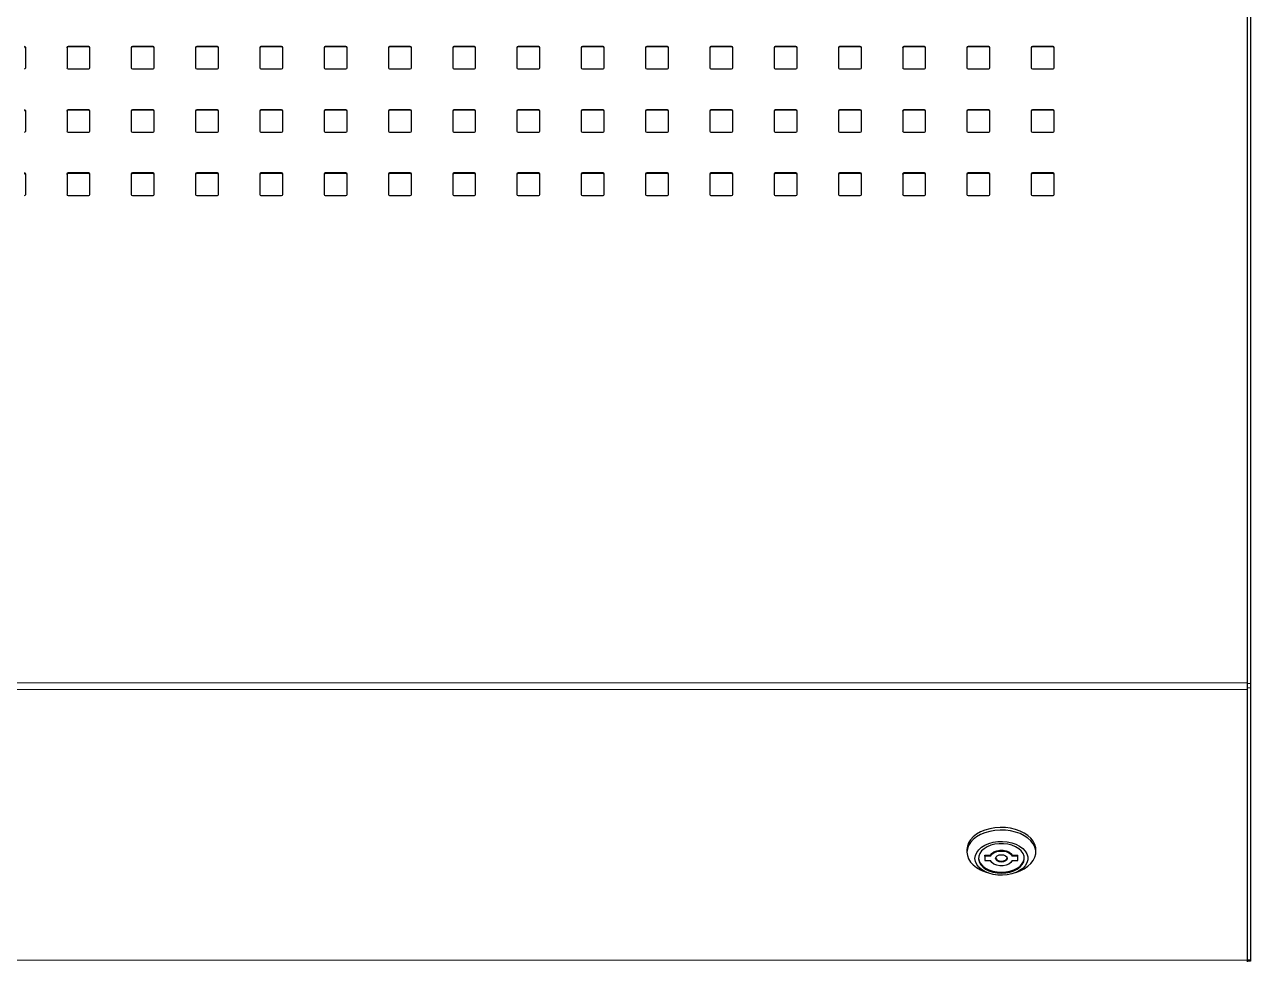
# Model space of a CAD drawing. Header units: millimetres. Extents: x -218071 to -203542, y 15363 to 51382.
# Drawn here: x -217497.8 to -217444.4, y 51300.1 to 51340.9 of the extents above; entities that cross this region are included whole.
import ezdxf

# ---------------------------------------------------------------- set-up
doc = ezdxf.new("R2010")
doc.units = ezdxf.units.MM
doc.header["$LTSCALE"] = 4
doc.layers.add('TPF-EQUIPEMENT', color=7, linetype='Continuous')

msp = doc.modelspace()

# ---------------------------------------------------------------- linework, layer by layer
at = {"layer": 'TPF-EQUIPEMENT', "color": 7, "linetype": 'Continuous', "lineweight": 25, "transparency": 33554671}
for p, q in [((-217444.503, 51382.036), (-217444.502, 51312.233)), ((-217444.353, 51381.961), (-217444.352, 51312.204)), ((-217497.702, 51339.028), (-217497.702, 51339.915)), ((-217495.902, 51339.915), (-217495.902, 51339.028)), ((-217494.952, 51339.964), (-217495.852, 51339.964)), ((-217494.952, 51339.938), (-217495.852, 51339.938)), ((-217494.902, 51339.028), (-217494.902, 51339.915)), ((-217493.102, 51339.915), (-217493.102, 51339.028)), ((-217492.152, 51339.964), (-217493.052, 51339.964)), ((-217492.152, 51339.938), (-217493.052, 51339.938)), ((-217492.102, 51339.028), (-217492.102, 51339.915)), ((-217490.302, 51339.915), (-217490.302, 51339.028)), ((-217489.352, 51339.964), (-217490.252, 51339.964)), ((-217489.352, 51339.938), (-217490.252, 51339.938)), ((-217489.302, 51339.028), (-217489.302, 51339.915)), ((-217487.502, 51339.915), (-217487.502, 51339.028)), ((-217486.552, 51339.964), (-217487.452, 51339.964)), ((-217486.552, 51339.938), (-217487.452, 51339.938)), ((-217486.502, 51339.028), (-217486.502, 51339.915)), ((-217484.702, 51339.915), (-217484.702, 51339.028)), ((-217483.752, 51339.964), (-217484.652, 51339.964)), ((-217483.752, 51339.938), (-217484.652, 51339.938)), ((-217483.702, 51339.028), (-217483.702, 51339.915)), ((-217481.902, 51339.915), (-217481.902, 51339.028)), ((-217480.952, 51339.964), (-217481.852, 51339.964)), ((-217480.952, 51339.938), (-217481.852, 51339.938)), ((-217480.902, 51339.028), (-217480.902, 51339.915)), ((-217479.102, 51339.915), (-217479.102, 51339.028)), ((-217478.152, 51339.964), (-217479.052, 51339.964)), ((-217478.152, 51339.938), (-217479.052, 51339.938)), ((-217478.102, 51339.028), (-217478.102, 51339.915)), ((-217476.302, 51339.915), (-217476.302, 51339.028)), ((-217475.352, 51339.964), (-217476.252, 51339.964)), ((-217475.352, 51339.938), (-217476.252, 51339.938)), ((-217475.302, 51339.028), (-217475.302, 51339.915)), ((-217473.502, 51339.915), (-217473.502, 51339.028)), ((-217472.552, 51339.964), (-217473.452, 51339.964)), ((-217472.552, 51339.938), (-217473.452, 51339.938)), ((-217472.502, 51339.028), (-217472.502, 51339.915)), ((-217470.702, 51339.915), (-217470.702, 51339.028)), ((-217469.752, 51339.964), (-217470.652, 51339.964)), ((-217469.752, 51339.938), (-217470.652, 51339.938)), ((-217469.702, 51339.028), (-217469.702, 51339.915)), ((-217467.902, 51339.915), (-217467.902, 51339.028)), ((-217466.952, 51339.964), (-217467.852, 51339.964)), ((-217466.952, 51339.938), (-217467.852, 51339.938)), ((-217466.902, 51339.028), (-217466.902, 51339.915)), ((-217465.102, 51339.915), (-217465.102, 51339.028)), ((-217464.152, 51339.964), (-217465.052, 51339.964)), ((-217464.152, 51339.938), (-217465.052, 51339.938)), ((-217464.102, 51339.028), (-217464.102, 51339.915)), ((-217462.302, 51339.915), (-217462.302, 51339.028)), ((-217461.352, 51339.964), (-217462.252, 51339.964)), ((-217461.352, 51339.938), (-217462.252, 51339.938)), ((-217461.302, 51339.028), (-217461.302, 51339.915)), ((-217459.502, 51339.915), (-217459.502, 51339.028)), ((-217458.552, 51339.964), (-217459.452, 51339.964)), ((-217458.552, 51339.938), (-217459.452, 51339.938)), ((-217458.502, 51339.028), (-217458.502, 51339.915)), ((-217456.702, 51339.915), (-217456.702, 51339.028)), ((-217455.752, 51339.964), (-217456.652, 51339.964)), ((-217455.752, 51339.938), (-217456.652, 51339.938)), ((-217455.702, 51339.028), (-217455.702, 51339.915)), ((-217453.902, 51339.915), (-217453.902, 51339.028)), ((-217452.952, 51339.964), (-217453.852, 51339.964)), ((-217452.952, 51339.938), (-217453.852, 51339.938)), ((-217452.902, 51339.028), (-217452.902, 51339.915)), ((-217495.852, 51338.979), (-217494.952, 51338.979)), ((-217493.052, 51338.979), (-217492.152, 51338.979)), ((-217490.252, 51338.979), (-217489.352, 51338.979)), ((-217487.452, 51338.979), (-217486.552, 51338.979)), ((-217484.652, 51338.979), (-217483.752, 51338.979)), ((-217481.852, 51338.979), (-217480.952, 51338.979)), ((-217479.052, 51338.979), (-217478.152, 51338.979)), ((-217476.252, 51338.979), (-217475.352, 51338.979)), ((-217473.452, 51338.979), (-217472.552, 51338.979)), ((-217470.652, 51338.979), (-217469.752, 51338.979)), ((-217467.852, 51338.979), (-217466.952, 51338.979)), ((-217465.052, 51338.979), (-217464.152, 51338.979)), ((-217462.252, 51338.979), (-217461.352, 51338.979)), ((-217459.452, 51338.979), (-217458.552, 51338.979)), ((-217456.652, 51338.979), (-217455.752, 51338.979)), ((-217453.852, 51338.979), (-217452.952, 51338.979)), ((-217494.952, 51337.206), (-217495.852, 51337.206)), ((-217494.952, 51337.18), (-217495.852, 51337.18)), ((-217492.152, 51337.206), (-217493.052, 51337.206)), ((-217492.152, 51337.18), (-217493.052, 51337.18)), ((-217489.352, 51337.206), (-217490.252, 51337.206)), ((-217489.352, 51337.18), (-217490.252, 51337.18)), ((-217486.552, 51337.206), (-217487.452, 51337.206)), ((-217486.552, 51337.18), (-217487.452, 51337.18)), ((-217483.752, 51337.206), (-217484.652, 51337.206)), ((-217483.752, 51337.18), (-217484.652, 51337.18)), ((-217480.952, 51337.206), (-217481.852, 51337.206)), ((-217480.952, 51337.18), (-217481.852, 51337.18)), ((-217478.152, 51337.206), (-217479.052, 51337.206)), ((-217478.152, 51337.18), (-217479.052, 51337.18)), ((-217475.352, 51337.206), (-217476.252, 51337.206)), ((-217475.352, 51337.18), (-217476.252, 51337.18)), ((-217472.552, 51337.206), (-217473.452, 51337.206)), ((-217472.552, 51337.18), (-217473.452, 51337.18)), ((-217469.752, 51337.206), (-217470.652, 51337.206)), ((-217469.752, 51337.18), (-217470.652, 51337.18)), ((-217466.952, 51337.206), (-217467.852, 51337.206)), ((-217466.952, 51337.18), (-217467.852, 51337.18)), ((-217464.152, 51337.206), (-217465.052, 51337.206)), ((-217464.152, 51337.18), (-217465.052, 51337.18)), ((-217461.352, 51337.206), (-217462.252, 51337.206)), ((-217461.352, 51337.18), (-217462.252, 51337.18)), ((-217458.552, 51337.206), (-217459.452, 51337.206)), ((-217458.552, 51337.18), (-217459.452, 51337.18)), ((-217455.752, 51337.206), (-217456.652, 51337.206)), ((-217455.752, 51337.18), (-217456.652, 51337.18)), ((-217452.952, 51337.206), (-217453.852, 51337.206)), ((-217452.952, 51337.18), (-217453.852, 51337.18)), ((-217497.702, 51336.271), (-217497.702, 51337.157)), ((-217495.902, 51337.157), (-217495.902, 51336.271)), ((-217494.902, 51336.271), (-217494.902, 51337.157)), ((-217493.102, 51337.157), (-217493.102, 51336.271)), ((-217492.102, 51336.271), (-217492.102, 51337.157)), ((-217490.302, 51337.157), (-217490.302, 51336.271)), ((-217489.302, 51336.271), (-217489.302, 51337.157)), ((-217487.502, 51337.157), (-217487.502, 51336.271)), ((-217486.502, 51336.271), (-217486.502, 51337.157)), ((-217484.702, 51337.157), (-217484.702, 51336.271)), ((-217483.702, 51336.271), (-217483.702, 51337.157)), ((-217481.902, 51337.157), (-217481.902, 51336.271)), ((-217480.902, 51336.271), (-217480.902, 51337.157)), ((-217479.102, 51337.157), (-217479.102, 51336.271)), ((-217478.102, 51336.271), (-217478.102, 51337.157)), ((-217476.302, 51337.157), (-217476.302, 51336.271)), ((-217475.302, 51336.271), (-217475.302, 51337.157)), ((-217473.502, 51337.157), (-217473.502, 51336.271)), ((-217472.502, 51336.271), (-217472.502, 51337.157)), ((-217470.702, 51337.157), (-217470.702, 51336.271)), ((-217469.702, 51336.271), (-217469.702, 51337.157)), ((-217467.902, 51337.157), (-217467.902, 51336.271)), ((-217466.902, 51336.271), (-217466.902, 51337.157)), ((-217465.102, 51337.157), (-217465.102, 51336.271)), ((-217464.102, 51336.271), (-217464.102, 51337.157)), ((-217462.302, 51337.157), (-217462.302, 51336.271)), ((-217461.302, 51336.271), (-217461.302, 51337.157)), ((-217459.502, 51337.157), (-217459.502, 51336.271)), ((-217458.502, 51336.271), (-217458.502, 51337.157)), ((-217456.702, 51337.157), (-217456.702, 51336.271)), ((-217455.702, 51336.271), (-217455.702, 51337.157)), ((-217453.902, 51337.157), (-217453.902, 51336.271)), ((-217452.902, 51336.271), (-217452.902, 51337.157)), ((-217495.852, 51336.222), (-217494.952, 51336.222)), ((-217493.052, 51336.222), (-217492.152, 51336.222)), ((-217490.252, 51336.222), (-217489.352, 51336.222)), ((-217487.452, 51336.222), (-217486.552, 51336.222)), ((-217484.652, 51336.222), (-217483.752, 51336.222)), ((-217481.852, 51336.222), (-217480.952, 51336.222)), ((-217479.052, 51336.222), (-217478.152, 51336.222)), ((-217476.252, 51336.222), (-217475.352, 51336.222)), ((-217473.452, 51336.222), (-217472.552, 51336.222)), ((-217470.652, 51336.222), (-217469.752, 51336.222)), ((-217467.852, 51336.222), (-217466.952, 51336.222)), ((-217465.052, 51336.222), (-217464.152, 51336.222)), ((-217462.252, 51336.222), (-217461.352, 51336.222)), ((-217459.452, 51336.222), (-217458.552, 51336.222)), ((-217456.652, 51336.222), (-217455.752, 51336.222)), ((-217453.852, 51336.222), (-217452.952, 51336.222)), ((-217497.702, 51333.513), (-217497.702, 51334.4)), ((-217495.902, 51334.4), (-217495.902, 51333.513)), ((-217494.952, 51334.449), (-217495.852, 51334.449)), ((-217494.952, 51334.423), (-217495.852, 51334.423)), ((-217494.902, 51333.513), (-217494.902, 51334.4)), ((-217493.102, 51334.4), (-217493.102, 51333.513)), ((-217492.152, 51334.449), (-217493.052, 51334.449)), ((-217492.152, 51334.423), (-217493.052, 51334.423)), ((-217492.102, 51333.513), (-217492.102, 51334.4)), ((-217490.302, 51334.4), (-217490.302, 51333.513)), ((-217489.352, 51334.449), (-217490.252, 51334.449)), ((-217489.352, 51334.423), (-217490.252, 51334.423)), ((-217489.302, 51333.513), (-217489.302, 51334.4)), ((-217487.502, 51334.4), (-217487.502, 51333.513)), ((-217486.552, 51334.449), (-217487.452, 51334.449)), ((-217486.552, 51334.423), (-217487.452, 51334.423)), ((-217486.502, 51333.513), (-217486.502, 51334.4)), ((-217484.702, 51334.4), (-217484.702, 51333.513)), ((-217483.752, 51334.449), (-217484.652, 51334.449)), ((-217483.752, 51334.423), (-217484.652, 51334.423)), ((-217483.702, 51333.513), (-217483.702, 51334.4)), ((-217481.902, 51334.4), (-217481.902, 51333.513)), ((-217480.952, 51334.449), (-217481.852, 51334.449)), ((-217480.952, 51334.423), (-217481.852, 51334.423)), ((-217480.902, 51333.513), (-217480.902, 51334.4)), ((-217479.102, 51334.4), (-217479.102, 51333.513)), ((-217478.152, 51334.449), (-217479.052, 51334.449)), ((-217478.152, 51334.423), (-217479.052, 51334.423)), ((-217478.102, 51333.513), (-217478.102, 51334.4)), ((-217476.302, 51334.4), (-217476.302, 51333.513)), ((-217475.352, 51334.449), (-217476.252, 51334.449)), ((-217475.352, 51334.423), (-217476.252, 51334.423)), ((-217475.302, 51333.513), (-217475.302, 51334.4)), ((-217473.502, 51334.4), (-217473.502, 51333.513)), ((-217472.552, 51334.449), (-217473.452, 51334.449)), ((-217472.552, 51334.423), (-217473.452, 51334.423)), ((-217472.502, 51333.513), (-217472.502, 51334.4)), ((-217470.702, 51334.4), (-217470.702, 51333.513)), ((-217469.752, 51334.449), (-217470.652, 51334.449)), ((-217469.752, 51334.423), (-217470.652, 51334.423)), ((-217469.702, 51333.513), (-217469.702, 51334.4)), ((-217467.902, 51334.4), (-217467.902, 51333.513)), ((-217466.952, 51334.449), (-217467.852, 51334.449)), ((-217466.952, 51334.423), (-217467.852, 51334.423)), ((-217466.902, 51333.513), (-217466.902, 51334.4)), ((-217465.102, 51334.4), (-217465.102, 51333.513)), ((-217464.152, 51334.449), (-217465.052, 51334.449)), ((-217464.152, 51334.423), (-217465.052, 51334.423)), ((-217464.102, 51333.513), (-217464.102, 51334.4)), ((-217462.302, 51334.4), (-217462.302, 51333.513)), ((-217461.352, 51334.449), (-217462.252, 51334.449)), ((-217461.352, 51334.423), (-217462.252, 51334.423)), ((-217461.302, 51333.513), (-217461.302, 51334.4)), ((-217459.502, 51334.4), (-217459.502, 51333.513)), ((-217458.552, 51334.449), (-217459.452, 51334.449)), ((-217458.552, 51334.423), (-217459.452, 51334.423)), ((-217458.502, 51333.513), (-217458.502, 51334.4)), ((-217456.702, 51334.4), (-217456.702, 51333.513)), ((-217455.752, 51334.449), (-217456.652, 51334.449)), ((-217455.752, 51334.423), (-217456.652, 51334.423)), ((-217455.702, 51333.513), (-217455.702, 51334.4)), ((-217453.902, 51334.4), (-217453.902, 51333.513)), ((-217452.952, 51334.449), (-217453.852, 51334.449)), ((-217452.952, 51334.423), (-217453.852, 51334.423)), ((-217452.902, 51333.513), (-217452.902, 51334.4)), ((-217495.852, 51333.464), (-217494.952, 51333.464)), ((-217493.052, 51333.464), (-217492.152, 51333.464)), ((-217490.252, 51333.464), (-217489.352, 51333.464)), ((-217487.452, 51333.464), (-217486.552, 51333.464)), ((-217484.652, 51333.464), (-217483.752, 51333.464)), ((-217481.852, 51333.464), (-217480.952, 51333.464)), ((-217479.052, 51333.464), (-217478.152, 51333.464)), ((-217476.252, 51333.464), (-217475.352, 51333.464)), ((-217473.452, 51333.464), (-217472.552, 51333.464)), ((-217470.652, 51333.464), (-217469.752, 51333.464)), ((-217467.852, 51333.464), (-217466.952, 51333.464)), ((-217465.052, 51333.464), (-217464.152, 51333.464)), ((-217462.252, 51333.464), (-217461.352, 51333.464)), ((-217459.452, 51333.464), (-217458.552, 51333.464)), ((-217456.652, 51333.464), (-217455.752, 51333.464)), ((-217453.852, 51333.464), (-217452.952, 51333.464)), ((-217444.502, 51312.233), (-217444.502, 51311.951)), ((-217444.352, 51312.204), (-217444.352, 51312.016)), ((-217444.502, 51311.951), (-217444.502, 51300.149)), ((-217444.352, 51312.016), (-217444.352, 51300.167)), ((-217456.702, 51304.97), (-217456.702, 51304.855)), ((-217455.917, 51304.722), (-217455.679, 51304.722)), ((-217455.917, 51304.684), (-217455.917, 51304.722)), ((-217455.917, 51304.684), (-217455.917, 51304.491)), ((-217455.679, 51304.684), (-217455.917, 51304.684)), ((-217455.679, 51304.722), (-217455.679, 51304.684)), ((-217454.726, 51304.722), (-217454.487, 51304.722)), ((-217454.726, 51304.684), (-217454.726, 51304.722)), ((-217454.487, 51304.684), (-217454.726, 51304.684)), ((-217454.487, 51304.684), (-217454.487, 51304.722)), ((-217454.487, 51304.491), (-217454.487, 51304.684)), ((-217453.702, 51304.855), (-217453.702, 51304.97)), ((-217455.917, 51304.491), (-217455.679, 51304.491)), ((-217454.726, 51304.491), (-217454.487, 51304.491)), ((-217456.018, 51304.046), (-217455.828, 51303.967)), ((-217454.577, 51303.967), (-217454.387, 51304.046)), ((-217444.502, 51300.149), (-217444.502, 51300.079)), ((-217444.502, 51300.12), (-217444.352, 51300.12)), ((-217444.48, 51300.12), (-217444.502, 51300.116)), ((-217444.352, 51300.111), (-217444.502, 51300.111)), ((-217444.352, 51300.167), (-217444.352, 51300.12)), ((-217444.352, 51300.12), (-217444.352, 51300.111))]:
    msp.add_line(p, q, dxfattribs=at)
at = {"layer": 'TPF-EQUIPEMENT', "color": 8, "linetype": 'Continuous', "lineweight": 18, "transparency": 33554671}
for p, q in [((-217495.852, 51339.938), (-217495.852, 51339.964)), ((-217494.952, 51339.938), (-217494.952, 51339.964)), ((-217493.052, 51339.938), (-217493.052, 51339.964)), ((-217492.152, 51339.938), (-217492.152, 51339.964)), ((-217490.252, 51339.938), (-217490.252, 51339.964)), ((-217489.352, 51339.938), (-217489.352, 51339.964)), ((-217487.452, 51339.938), (-217487.452, 51339.964)), ((-217486.552, 51339.938), (-217486.552, 51339.964)), ((-217484.652, 51339.938), (-217484.652, 51339.964)), ((-217483.752, 51339.938), (-217483.752, 51339.964)), ((-217481.852, 51339.938), (-217481.852, 51339.964)), ((-217480.952, 51339.938), (-217480.952, 51339.964)), ((-217479.052, 51339.938), (-217479.052, 51339.964)), ((-217478.152, 51339.938), (-217478.152, 51339.964)), ((-217476.252, 51339.938), (-217476.252, 51339.964)), ((-217475.352, 51339.938), (-217475.352, 51339.964)), ((-217473.452, 51339.938), (-217473.452, 51339.964)), ((-217472.552, 51339.938), (-217472.552, 51339.964)), ((-217470.652, 51339.938), (-217470.652, 51339.964)), ((-217469.752, 51339.938), (-217469.752, 51339.964)), ((-217467.852, 51339.938), (-217467.852, 51339.964)), ((-217466.952, 51339.938), (-217466.952, 51339.964)), ((-217465.052, 51339.938), (-217465.052, 51339.964)), ((-217464.152, 51339.938), (-217464.152, 51339.964)), ((-217462.252, 51339.938), (-217462.252, 51339.964)), ((-217461.352, 51339.938), (-217461.352, 51339.964)), ((-217459.452, 51339.938), (-217459.452, 51339.964)), ((-217458.552, 51339.938), (-217458.552, 51339.964)), ((-217456.652, 51339.938), (-217456.652, 51339.964)), ((-217455.752, 51339.938), (-217455.752, 51339.964)), ((-217453.852, 51339.938), (-217453.852, 51339.964)), ((-217452.952, 51339.938), (-217452.952, 51339.964)), ((-217495.852, 51337.18), (-217495.852, 51337.206)), ((-217494.952, 51337.18), (-217494.952, 51337.206)), ((-217493.052, 51337.18), (-217493.052, 51337.206)), ((-217492.152, 51337.18), (-217492.152, 51337.206)), ((-217490.252, 51337.18), (-217490.252, 51337.206)), ((-217489.352, 51337.18), (-217489.352, 51337.206)), ((-217487.452, 51337.18), (-217487.452, 51337.206)), ((-217486.552, 51337.18), (-217486.552, 51337.206)), ((-217484.652, 51337.18), (-217484.652, 51337.206)), ((-217483.752, 51337.18), (-217483.752, 51337.206)), ((-217481.852, 51337.18), (-217481.852, 51337.206)), ((-217480.952, 51337.18), (-217480.952, 51337.206)), ((-217479.052, 51337.18), (-217479.052, 51337.206)), ((-217478.152, 51337.18), (-217478.152, 51337.206)), ((-217476.252, 51337.18), (-217476.252, 51337.206)), ((-217475.352, 51337.18), (-217475.352, 51337.206)), ((-217473.452, 51337.18), (-217473.452, 51337.206)), ((-217472.552, 51337.18), (-217472.552, 51337.206)), ((-217470.652, 51337.18), (-217470.652, 51337.206)), ((-217469.752, 51337.18), (-217469.752, 51337.206)), ((-217467.852, 51337.18), (-217467.852, 51337.206)), ((-217466.952, 51337.18), (-217466.952, 51337.206)), ((-217465.052, 51337.18), (-217465.052, 51337.206)), ((-217464.152, 51337.18), (-217464.152, 51337.206)), ((-217462.252, 51337.18), (-217462.252, 51337.206)), ((-217461.352, 51337.18), (-217461.352, 51337.206)), ((-217459.452, 51337.18), (-217459.452, 51337.206)), ((-217458.552, 51337.18), (-217458.552, 51337.206)), ((-217456.652, 51337.18), (-217456.652, 51337.206)), ((-217455.752, 51337.18), (-217455.752, 51337.206)), ((-217453.852, 51337.18), (-217453.852, 51337.206)), ((-217452.952, 51337.18), (-217452.952, 51337.206)), ((-217495.852, 51334.423), (-217495.852, 51334.449)), ((-217494.952, 51334.423), (-217494.952, 51334.449)), ((-217493.052, 51334.423), (-217493.052, 51334.449)), ((-217492.152, 51334.423), (-217492.152, 51334.449)), ((-217490.252, 51334.423), (-217490.252, 51334.449)), ((-217489.352, 51334.423), (-217489.352, 51334.449)), ((-217487.452, 51334.423), (-217487.452, 51334.449)), ((-217486.552, 51334.423), (-217486.552, 51334.449)), ((-217484.652, 51334.423), (-217484.652, 51334.449)), ((-217483.752, 51334.423), (-217483.752, 51334.449)), ((-217481.852, 51334.423), (-217481.852, 51334.449)), ((-217480.952, 51334.423), (-217480.952, 51334.449)), ((-217479.052, 51334.423), (-217479.052, 51334.449)), ((-217478.152, 51334.423), (-217478.152, 51334.449)), ((-217476.252, 51334.423), (-217476.252, 51334.449)), ((-217475.352, 51334.423), (-217475.352, 51334.449)), ((-217473.452, 51334.423), (-217473.452, 51334.449)), ((-217472.552, 51334.423), (-217472.552, 51334.449)), ((-217470.652, 51334.423), (-217470.652, 51334.449)), ((-217469.752, 51334.423), (-217469.752, 51334.449)), ((-217467.852, 51334.423), (-217467.852, 51334.449)), ((-217466.952, 51334.423), (-217466.952, 51334.449)), ((-217465.052, 51334.423), (-217465.052, 51334.449)), ((-217464.152, 51334.423), (-217464.152, 51334.449)), ((-217462.252, 51334.423), (-217462.252, 51334.449)), ((-217461.352, 51334.423), (-217461.352, 51334.449)), ((-217459.452, 51334.423), (-217459.452, 51334.449)), ((-217458.552, 51334.423), (-217458.552, 51334.449)), ((-217456.652, 51334.423), (-217456.652, 51334.449)), ((-217455.752, 51334.423), (-217455.752, 51334.449)), ((-217453.852, 51334.423), (-217453.852, 51334.449)), ((-217452.952, 51334.423), (-217452.952, 51334.449)), ((-217638.702, 51312.233), (-217444.502, 51312.233)), ((-217444.502, 51312.204), (-217444.352, 51312.204)), ((-217638.702, 51311.951), (-217444.502, 51311.951)), ((-217444.352, 51312.016), (-217444.502, 51312.016)), ((-217638.702, 51300.149), (-217444.502, 51300.149)), ((-217444.502, 51300.167), (-217444.352, 51300.167))]:
    msp.add_line(p, q, dxfattribs=at)
at = {"layer": 'TPF-EQUIPEMENT', "color": 7, "linetype": 'Continuous', "lineweight": 25, "transparency": 33554671, "flags": 128}
for points in [[(-217453.702, 51304.97), (-217453.707, 51305.044), (-217453.742, 51305.19), (-217453.811, 51305.331), (-217453.913, 51305.463), (-217454.045, 51305.584), (-217454.204, 51305.69), (-217454.387, 51305.779), (-217454.589, 51305.85), (-217454.805, 51305.9), (-217455.03, 51305.928), (-217455.26, 51305.934), (-217455.488, 51305.917), (-217455.71, 51305.878), (-217455.919, 51305.817), (-217456.112, 51305.737), (-217456.283, 51305.639), (-217456.429, 51305.525), (-217456.547, 51305.398), (-217456.633, 51305.261), (-217456.685, 51305.117), (-217456.702, 51304.97)], [(-217454.387, 51304.046), (-217454.204, 51304.135), (-217454.045, 51304.242), (-217453.913, 51304.363), (-217453.811, 51304.495), (-217453.742, 51304.636), (-217453.707, 51304.781), (-217453.707, 51304.929), (-217453.742, 51305.075), (-217453.811, 51305.216), (-217453.913, 51305.348), (-217454.045, 51305.469), (-217454.204, 51305.575), (-217454.387, 51305.665), (-217454.589, 51305.735), (-217454.805, 51305.785), (-217455.03, 51305.813), (-217455.26, 51305.819), (-217455.488, 51305.802), (-217455.71, 51305.763), (-217455.919, 51305.702), (-217456.112, 51305.622), (-217456.283, 51305.524), (-217456.429, 51305.41), (-217456.547, 51305.283), (-217456.633, 51305.146), (-217456.685, 51305.002), (-217456.702, 51304.855), (-217456.702, 51304.855)], [(-217456.352, 51304.587), (-217456.334, 51304.719), (-217456.279, 51304.847), (-217456.19, 51304.966), (-217456.069, 51305.074), (-217455.919, 51305.165), (-217455.747, 51305.238), (-217455.558, 51305.29), (-217455.357, 51305.32), (-217455.151, 51305.326), (-217454.947, 51305.308), (-217454.751, 51305.267), (-217454.569, 51305.204), (-217454.408, 51305.121), (-217454.272, 51305.022), (-217454.166, 51304.908), (-217454.094, 51304.784), (-217454.057, 51304.653), (-217454.057, 51304.521), (-217454.094, 51304.39), (-217454.166, 51304.266), (-217454.272, 51304.153), (-217454.408, 51304.053), (-217454.569, 51303.97), (-217454.751, 51303.907), (-217454.947, 51303.866), (-217455.151, 51303.849), (-217455.357, 51303.855), (-217455.558, 51303.884), (-217455.747, 51303.936), (-217455.919, 51304.009), (-217456.069, 51304.101), (-217456.19, 51304.208), (-217456.279, 51304.327), (-217456.334, 51304.455), (-217456.352, 51304.587)], [(-217455.202, 51303.944), (-217455.013, 51303.956), (-217454.831, 51303.99), (-217454.662, 51304.046), (-217454.512, 51304.122), (-217454.388, 51304.214), (-217454.293, 51304.32), (-217454.231, 51304.436), (-217454.204, 51304.557), (-217454.213, 51304.679), (-217454.257, 51304.797), (-217454.336, 51304.909), (-217454.447, 51305.008), (-217454.584, 51305.092), (-217454.744, 51305.158), (-217454.921, 51305.204), (-217455.107, 51305.227), (-217455.298, 51305.227), (-217455.484, 51305.204), (-217455.661, 51305.158), (-217455.821, 51305.092), (-217455.958, 51305.008), (-217456.069, 51304.909), (-217456.147, 51304.797), (-217456.192, 51304.679), (-217456.201, 51304.557), (-217456.174, 51304.436), (-217456.112, 51304.32), (-217456.017, 51304.214), (-217455.893, 51304.122), (-217455.743, 51304.046), (-217455.574, 51303.99), (-217455.392, 51303.956), (-217455.202, 51303.944)], [(-217456.702, 51304.855), (-217456.685, 51304.708), (-217456.633, 51304.564), (-217456.547, 51304.427), (-217456.429, 51304.301), (-217456.283, 51304.187), (-217456.112, 51304.088), (-217456.018, 51304.046)], [(-217456.202, 51304.606), (-217456.201, 51304.595), (-217456.174, 51304.474), (-217456.112, 51304.358), (-217456.017, 51304.253), (-217455.893, 51304.16), (-217455.743, 51304.085), (-217455.574, 51304.029), (-217455.392, 51303.994), (-217455.202, 51303.983)], [(-217455.679, 51304.722), (-217455.619, 51304.803), (-217455.526, 51304.871), (-217455.407, 51304.919), (-217455.273, 51304.944), (-217455.132, 51304.944), (-217454.998, 51304.919), (-217454.879, 51304.871), (-217454.786, 51304.803), (-217454.726, 51304.722)], [(-217455.679, 51304.684), (-217455.619, 51304.765), (-217455.526, 51304.832), (-217455.407, 51304.88), (-217455.273, 51304.905), (-217455.132, 51304.905), (-217454.998, 51304.88), (-217454.879, 51304.832), (-217454.786, 51304.765), (-217454.726, 51304.684)], [(-217455.452, 51304.587), (-217455.433, 51304.649), (-217455.379, 51304.701), (-217455.298, 51304.736), (-217455.202, 51304.748), (-217455.107, 51304.736), (-217455.026, 51304.701), (-217454.972, 51304.649), (-217454.952, 51304.587), (-217454.972, 51304.526), (-217455.026, 51304.474), (-217455.107, 51304.439), (-217455.202, 51304.426), (-217455.298, 51304.439), (-217455.379, 51304.474), (-217455.433, 51304.526), (-217455.452, 51304.587)], [(-217455.451, 51304.606), (-217455.433, 51304.564), (-217455.379, 51304.512), (-217455.298, 51304.477), (-217455.202, 51304.465), (-217455.107, 51304.477), (-217455.026, 51304.512), (-217454.972, 51304.564), (-217454.954, 51304.606)], [(-217455.202, 51303.983), (-217455.013, 51303.994), (-217454.831, 51304.029), (-217454.662, 51304.085), (-217454.512, 51304.16), (-217454.388, 51304.253), (-217454.293, 51304.358), (-217454.231, 51304.474), (-217454.204, 51304.595), (-217454.203, 51304.606)], [(-217454.726, 51304.491), (-217454.786, 51304.409), (-217454.879, 51304.342), (-217454.998, 51304.294), (-217455.132, 51304.269), (-217455.273, 51304.269), (-217455.407, 51304.294), (-217455.526, 51304.342), (-217455.619, 51304.409), (-217455.679, 51304.491)]]:
    msp.add_lwpolyline(points, dxfattribs=at)
at = {"layer": 'TPF-EQUIPEMENT', "color": 7, "linetype": 'Continuous', "lineweight": 25, "transparency": 33554671}
for centre, start, end in [((-217497.752, 51339.914), 0.4419, 90.4352), ((-217497.752, 51339.888), 0.4419, 90.4352), ((-217495.853, 51339.914), 89.5648, 179.5581), ((-217495.853, 51339.888), 89.5648, 179.5581), ((-217494.952, 51339.914), 0.4419, 90.4352), ((-217494.952, 51339.888), 0.4419, 90.4352), ((-217493.053, 51339.914), 89.5648, 179.5581), ((-217493.053, 51339.888), 89.5648, 179.5581), ((-217492.152, 51339.914), 0.4419, 90.4352), ((-217492.152, 51339.888), 0.4419, 90.4352), ((-217490.253, 51339.914), 89.5648, 179.5581), ((-217490.253, 51339.888), 89.5648, 179.5581), ((-217489.352, 51339.914), 0.4419, 90.4352), ((-217489.352, 51339.888), 0.4419, 90.4352), ((-217487.453, 51339.914), 89.5648, 179.5581), ((-217487.453, 51339.888), 89.5648, 179.5581), ((-217486.552, 51339.914), 0.4419, 90.4352), ((-217486.552, 51339.888), 0.4419, 90.4352), ((-217484.653, 51339.914), 89.5648, 179.5581), ((-217484.653, 51339.888), 89.5648, 179.5581), ((-217483.752, 51339.914), 0.4419, 90.4352), ((-217483.752, 51339.888), 0.4419, 90.4352), ((-217481.853, 51339.914), 89.5648, 179.5581), ((-217481.853, 51339.888), 89.5648, 179.5581), ((-217480.952, 51339.914), 0.4419, 90.4352), ((-217480.952, 51339.888), 0.4419, 90.4352), ((-217479.053, 51339.914), 89.5648, 179.5581), ((-217479.053, 51339.888), 89.5648, 179.5581), ((-217478.152, 51339.914), 0.4419, 90.4352), ((-217478.152, 51339.888), 0.4419, 90.4352), ((-217476.253, 51339.914), 89.5648, 179.5581), ((-217476.253, 51339.888), 89.5648, 179.5581), ((-217475.352, 51339.914), 0.4419, 90.4352), ((-217475.352, 51339.888), 0.4419, 90.4352), ((-217473.453, 51339.914), 89.5648, 179.5581), ((-217473.453, 51339.888), 89.5648, 179.5581), ((-217472.552, 51339.914), 0.4419, 90.4352), ((-217472.552, 51339.888), 0.4419, 90.4352), ((-217470.653, 51339.914), 89.5648, 179.5581), ((-217470.653, 51339.888), 89.5648, 179.5581), ((-217469.752, 51339.914), 0.4419, 90.4352), ((-217469.752, 51339.888), 0.4419, 90.4352), ((-217467.853, 51339.914), 89.5648, 179.5581), ((-217467.853, 51339.888), 89.5648, 179.5581), ((-217466.952, 51339.914), 0.4419, 90.4352), ((-217466.952, 51339.888), 0.4419, 90.4352), ((-217465.053, 51339.914), 89.5648, 179.5581), ((-217465.053, 51339.888), 89.5648, 179.5581), ((-217464.152, 51339.914), 0.4419, 90.4352), ((-217464.152, 51339.888), 0.4419, 90.4352), ((-217462.253, 51339.914), 89.5648, 179.5581), ((-217462.253, 51339.888), 89.5648, 179.5581), ((-217461.352, 51339.914), 0.4419, 90.4352), ((-217461.352, 51339.888), 0.4419, 90.4352), ((-217459.453, 51339.914), 89.5648, 179.5581), ((-217459.453, 51339.888), 89.5648, 179.5581), ((-217458.552, 51339.914), 0.4419, 90.4352), ((-217458.552, 51339.888), 0.4419, 90.4352), ((-217456.653, 51339.914), 89.5648, 179.5581), ((-217456.653, 51339.888), 89.5648, 179.5581), ((-217455.752, 51339.914), 0.4419, 90.4352), ((-217455.752, 51339.888), 0.4419, 90.4352), ((-217453.853, 51339.914), 89.5648, 179.5581), ((-217453.853, 51339.888), 89.5648, 179.5581), ((-217452.952, 51339.914), 0.4419, 90.4352), ((-217452.952, 51339.888), 0.4419, 90.4352), ((-217497.752, 51339.029), 269.5648, 359.5581), ((-217495.853, 51339.029), 180.4419, 270.4352), ((-217494.952, 51339.029), 269.5648, 359.5581), ((-217493.053, 51339.029), 180.4419, 270.4352), ((-217492.152, 51339.029), 269.5648, 359.5581), ((-217490.253, 51339.029), 180.4419, 270.4352), ((-217489.352, 51339.029), 269.5648, 359.5581), ((-217487.453, 51339.029), 180.4419, 270.4352), ((-217486.552, 51339.029), 269.5648, 359.5581), ((-217484.653, 51339.029), 180.4419, 270.4352), ((-217483.752, 51339.029), 269.5648, 359.5581), ((-217481.853, 51339.029), 180.4419, 270.4352), ((-217480.952, 51339.029), 269.5648, 359.5581), ((-217479.053, 51339.029), 180.4419, 270.4352), ((-217478.152, 51339.029), 269.5648, 359.5581), ((-217476.253, 51339.029), 180.4419, 270.4352), ((-217475.352, 51339.029), 269.5648, 359.5581), ((-217473.453, 51339.029), 180.4419, 270.4352), ((-217472.552, 51339.029), 269.5648, 359.5581), ((-217470.653, 51339.029), 180.4419, 270.4352), ((-217469.752, 51339.029), 269.5648, 359.5581), ((-217467.853, 51339.029), 180.4419, 270.4352), ((-217466.952, 51339.029), 269.5648, 359.5581), ((-217465.053, 51339.029), 180.4419, 270.4352), ((-217464.152, 51339.029), 269.5648, 359.5581), ((-217462.253, 51339.029), 180.4419, 270.4352), ((-217461.352, 51339.029), 269.5648, 359.5581), ((-217459.453, 51339.029), 180.4419, 270.4352), ((-217458.552, 51339.029), 269.5648, 359.5581), ((-217456.653, 51339.029), 180.4419, 270.4352), ((-217455.752, 51339.029), 269.5648, 359.5581), ((-217453.853, 51339.029), 180.4419, 270.4352), ((-217452.952, 51339.029), 269.5648, 359.5581), ((-217497.752, 51337.157), 0.4419, 90.4352), ((-217497.752, 51337.131), 0.4419, 90.4352), ((-217495.853, 51337.157), 89.5648, 179.5581), ((-217495.853, 51337.131), 89.5648, 179.5581), ((-217494.952, 51337.157), 0.4419, 90.4352), ((-217494.952, 51337.131), 0.4419, 90.4352), ((-217493.053, 51337.157), 89.5648, 179.5581), ((-217493.053, 51337.131), 89.5648, 179.5581), ((-217492.152, 51337.157), 0.4419, 90.4352), ((-217492.152, 51337.131), 0.4419, 90.4352), ((-217490.253, 51337.157), 89.5648, 179.5581), ((-217490.253, 51337.131), 89.5648, 179.5581), ((-217489.352, 51337.157), 0.4419, 90.4352), ((-217489.352, 51337.131), 0.4419, 90.4352), ((-217487.453, 51337.157), 89.5648, 179.5581), ((-217487.453, 51337.131), 89.5648, 179.5581), ((-217486.552, 51337.157), 0.4419, 90.4352), ((-217486.552, 51337.131), 0.4419, 90.4352), ((-217484.653, 51337.157), 89.5648, 179.5581), ((-217484.653, 51337.131), 89.5648, 179.5581), ((-217483.752, 51337.157), 0.4419, 90.4352), ((-217483.752, 51337.131), 0.4419, 90.4352), ((-217481.853, 51337.157), 89.5648, 179.5581), ((-217481.853, 51337.131), 89.5648, 179.5581), ((-217480.952, 51337.157), 0.4419, 90.4352), ((-217480.952, 51337.131), 0.4419, 90.4352), ((-217479.053, 51337.157), 89.5648, 179.5581), ((-217479.053, 51337.131), 89.5648, 179.5581), ((-217478.152, 51337.157), 0.4419, 90.4352), ((-217478.152, 51337.131), 0.4419, 90.4352), ((-217476.253, 51337.157), 89.5648, 179.5581), ((-217476.253, 51337.131), 89.5648, 179.5581), ((-217475.352, 51337.157), 0.4419, 90.4352), ((-217475.352, 51337.131), 0.4419, 90.4352), ((-217473.453, 51337.157), 89.5648, 179.5581), ((-217473.453, 51337.131), 89.5648, 179.5581), ((-217472.552, 51337.157), 0.4419, 90.4352), ((-217472.552, 51337.131), 0.4419, 90.4352), ((-217470.653, 51337.157), 89.5648, 179.5581), ((-217470.653, 51337.131), 89.5648, 179.5581), ((-217469.752, 51337.157), 0.4419, 90.4352), ((-217469.752, 51337.131), 0.4419, 90.4352), ((-217467.853, 51337.157), 89.5648, 179.5581), ((-217467.853, 51337.131), 89.5648, 179.5581), ((-217466.952, 51337.157), 0.4419, 90.4352), ((-217466.952, 51337.131), 0.4419, 90.4352), ((-217465.053, 51337.157), 89.5648, 179.5581), ((-217465.053, 51337.131), 89.5648, 179.5581), ((-217464.152, 51337.157), 0.4419, 90.4352), ((-217464.152, 51337.131), 0.4419, 90.4352), ((-217462.253, 51337.157), 89.5648, 179.5581), ((-217462.253, 51337.131), 89.5648, 179.5581), ((-217461.352, 51337.157), 0.4419, 90.4352), ((-217461.352, 51337.131), 0.4419, 90.4352), ((-217459.453, 51337.157), 89.5648, 179.5581), ((-217459.453, 51337.131), 89.5648, 179.5581), ((-217458.552, 51337.157), 0.4419, 90.4352), ((-217458.552, 51337.131), 0.4419, 90.4352), ((-217456.653, 51337.157), 89.5648, 179.5581), ((-217456.653, 51337.131), 89.5648, 179.5581), ((-217455.752, 51337.157), 0.4419, 90.4352), ((-217455.752, 51337.131), 0.4419, 90.4352), ((-217453.853, 51337.157), 89.5648, 179.5581), ((-217453.853, 51337.131), 89.5648, 179.5581), ((-217452.952, 51337.157), 0.4419, 90.4352), ((-217452.952, 51337.131), 0.4419, 90.4352), ((-217497.752, 51336.271), 269.5648, 359.5581), ((-217495.853, 51336.271), 180.4419, 270.4352), ((-217494.952, 51336.271), 269.5648, 359.5581), ((-217493.053, 51336.271), 180.4419, 270.4352), ((-217492.152, 51336.271), 269.5648, 359.5581), ((-217490.253, 51336.271), 180.4419, 270.4352), ((-217489.352, 51336.271), 269.5648, 359.5581), ((-217487.453, 51336.271), 180.4419, 270.4352), ((-217486.552, 51336.271), 269.5648, 359.5581), ((-217484.653, 51336.271), 180.4419, 270.4352), ((-217483.752, 51336.271), 269.5648, 359.5581), ((-217481.853, 51336.271), 180.4419, 270.4352), ((-217480.952, 51336.271), 269.5648, 359.5581), ((-217479.053, 51336.271), 180.4419, 270.4352), ((-217478.152, 51336.271), 269.5648, 359.5581), ((-217476.253, 51336.271), 180.4419, 270.4352), ((-217475.352, 51336.271), 269.5648, 359.5581), ((-217473.453, 51336.271), 180.4419, 270.4352), ((-217472.552, 51336.271), 269.5648, 359.5581), ((-217470.653, 51336.271), 180.4419, 270.4352), ((-217469.752, 51336.271), 269.5648, 359.5581), ((-217467.853, 51336.271), 180.4419, 270.4352), ((-217466.952, 51336.271), 269.5648, 359.5581), ((-217465.053, 51336.271), 180.4419, 270.4352), ((-217464.152, 51336.271), 269.5648, 359.5581), ((-217462.253, 51336.271), 180.4419, 270.4352), ((-217461.352, 51336.271), 269.5648, 359.5581), ((-217459.453, 51336.271), 180.4419, 270.4352), ((-217458.552, 51336.271), 269.5648, 359.5581), ((-217456.653, 51336.271), 180.4419, 270.4352), ((-217455.752, 51336.271), 269.5648, 359.5581), ((-217453.853, 51336.271), 180.4419, 270.4352), ((-217452.952, 51336.271), 269.5648, 359.5581), ((-217497.752, 51334.399), 0.4419, 90.4352), ((-217497.752, 51334.373), 0.4419, 90.4352), ((-217495.853, 51334.399), 89.5648, 179.5581), ((-217495.853, 51334.373), 89.5648, 179.5581), ((-217494.952, 51334.399), 0.4419, 90.4352), ((-217494.952, 51334.373), 0.4419, 90.4352), ((-217493.053, 51334.399), 89.5648, 179.5581), ((-217493.053, 51334.373), 89.5648, 179.5581), ((-217492.152, 51334.399), 0.4419, 90.4352), ((-217492.152, 51334.373), 0.4419, 90.4352), ((-217490.253, 51334.399), 89.5648, 179.5581), ((-217490.253, 51334.373), 89.5648, 179.5581), ((-217489.352, 51334.399), 0.4419, 90.4352), ((-217489.352, 51334.373), 0.4419, 90.4352), ((-217487.453, 51334.399), 89.5648, 179.5581), ((-217487.453, 51334.373), 89.5648, 179.5581), ((-217486.552, 51334.399), 0.4419, 90.4352), ((-217486.552, 51334.373), 0.4419, 90.4352), ((-217484.653, 51334.399), 89.5648, 179.5581), ((-217484.653, 51334.373), 89.5648, 179.5581), ((-217483.752, 51334.399), 0.4419, 90.4352), ((-217483.752, 51334.373), 0.4419, 90.4352), ((-217481.853, 51334.399), 89.5648, 179.5581), ((-217481.853, 51334.373), 89.5648, 179.5581), ((-217480.952, 51334.399), 0.4419, 90.4352), ((-217480.952, 51334.373), 0.4419, 90.4352), ((-217479.053, 51334.399), 89.5648, 179.5581), ((-217479.053, 51334.373), 89.5648, 179.5581), ((-217478.152, 51334.399), 0.4419, 90.4352), ((-217478.152, 51334.373), 0.4419, 90.4352), ((-217476.253, 51334.399), 89.5648, 179.5581), ((-217476.253, 51334.373), 89.5648, 179.5581), ((-217475.352, 51334.399), 0.4419, 90.4352), ((-217475.352, 51334.373), 0.4419, 90.4352), ((-217473.453, 51334.399), 89.5648, 179.5581), ((-217473.453, 51334.373), 89.5648, 179.5581), ((-217472.552, 51334.399), 0.4419, 90.4352), ((-217472.552, 51334.373), 0.4419, 90.4352), ((-217470.653, 51334.399), 89.5648, 179.5581), ((-217470.653, 51334.373), 89.5648, 179.5581), ((-217469.752, 51334.399), 0.4419, 90.4352), ((-217469.752, 51334.373), 0.4419, 90.4352), ((-217467.853, 51334.399), 89.5648, 179.5581), ((-217467.853, 51334.373), 89.5648, 179.5581), ((-217466.952, 51334.399), 0.4419, 90.4352), ((-217466.952, 51334.373), 0.4419, 90.4352), ((-217465.053, 51334.399), 89.5648, 179.5581), ((-217465.053, 51334.373), 89.5648, 179.5581), ((-217464.152, 51334.399), 0.4419, 90.4352), ((-217464.152, 51334.373), 0.4419, 90.4352), ((-217462.253, 51334.399), 89.5648, 179.5581), ((-217462.253, 51334.373), 89.5648, 179.5581), ((-217461.352, 51334.399), 0.4419, 90.4352), ((-217461.352, 51334.373), 0.4419, 90.4352), ((-217459.453, 51334.399), 89.5648, 179.5581), ((-217459.453, 51334.373), 89.5648, 179.5581), ((-217458.552, 51334.399), 0.4419, 90.4352), ((-217458.552, 51334.373), 0.4419, 90.4352), ((-217456.653, 51334.399), 89.5648, 179.5581), ((-217456.653, 51334.373), 89.5648, 179.5581), ((-217455.752, 51334.399), 0.4419, 90.4352), ((-217455.752, 51334.373), 0.4419, 90.4352), ((-217453.853, 51334.399), 89.5648, 179.5581), ((-217453.853, 51334.373), 89.5648, 179.5581), ((-217452.952, 51334.399), 0.4419, 90.4352), ((-217452.952, 51334.373), 0.4419, 90.4352), ((-217497.752, 51333.514), 269.5648, 359.5581), ((-217495.853, 51333.514), 180.4419, 270.4352), ((-217494.952, 51333.514), 269.5648, 359.5581), ((-217493.053, 51333.514), 180.4419, 270.4352), ((-217492.152, 51333.514), 269.5648, 359.5581), ((-217490.253, 51333.514), 180.4419, 270.4352), ((-217489.352, 51333.514), 269.5648, 359.5581), ((-217487.453, 51333.514), 180.4419, 270.4352), ((-217486.552, 51333.514), 269.5648, 359.5581), ((-217484.653, 51333.514), 180.4419, 270.4352), ((-217483.752, 51333.514), 269.5648, 359.5581), ((-217481.853, 51333.514), 180.4419, 270.4352), ((-217480.952, 51333.514), 269.5648, 359.5581), ((-217479.053, 51333.514), 180.4419, 270.4352), ((-217478.152, 51333.514), 269.5648, 359.5581), ((-217476.253, 51333.514), 180.4419, 270.4352), ((-217475.352, 51333.514), 269.5648, 359.5581), ((-217473.453, 51333.514), 180.4419, 270.4352), ((-217472.552, 51333.514), 269.5648, 359.5581), ((-217470.653, 51333.514), 180.4419, 270.4352), ((-217469.752, 51333.514), 269.5648, 359.5581), ((-217467.853, 51333.514), 180.4419, 270.4352), ((-217466.952, 51333.514), 269.5648, 359.5581), ((-217465.053, 51333.514), 180.4419, 270.4352), ((-217464.152, 51333.514), 269.5648, 359.5581), ((-217462.253, 51333.514), 180.4419, 270.4352), ((-217461.352, 51333.514), 269.5648, 359.5581), ((-217459.453, 51333.514), 180.4419, 270.4352), ((-217458.552, 51333.514), 269.5648, 359.5581), ((-217456.653, 51333.514), 180.4419, 270.4352), ((-217455.752, 51333.514), 269.5648, 359.5581), ((-217453.853, 51333.514), 180.4419, 270.4352), ((-217452.952, 51333.514), 269.5648, 359.5581)]:
    msp.add_arc(centre, 0.0496, start, end, dxfattribs=at)

doc.saveas('drawing.dxf')
